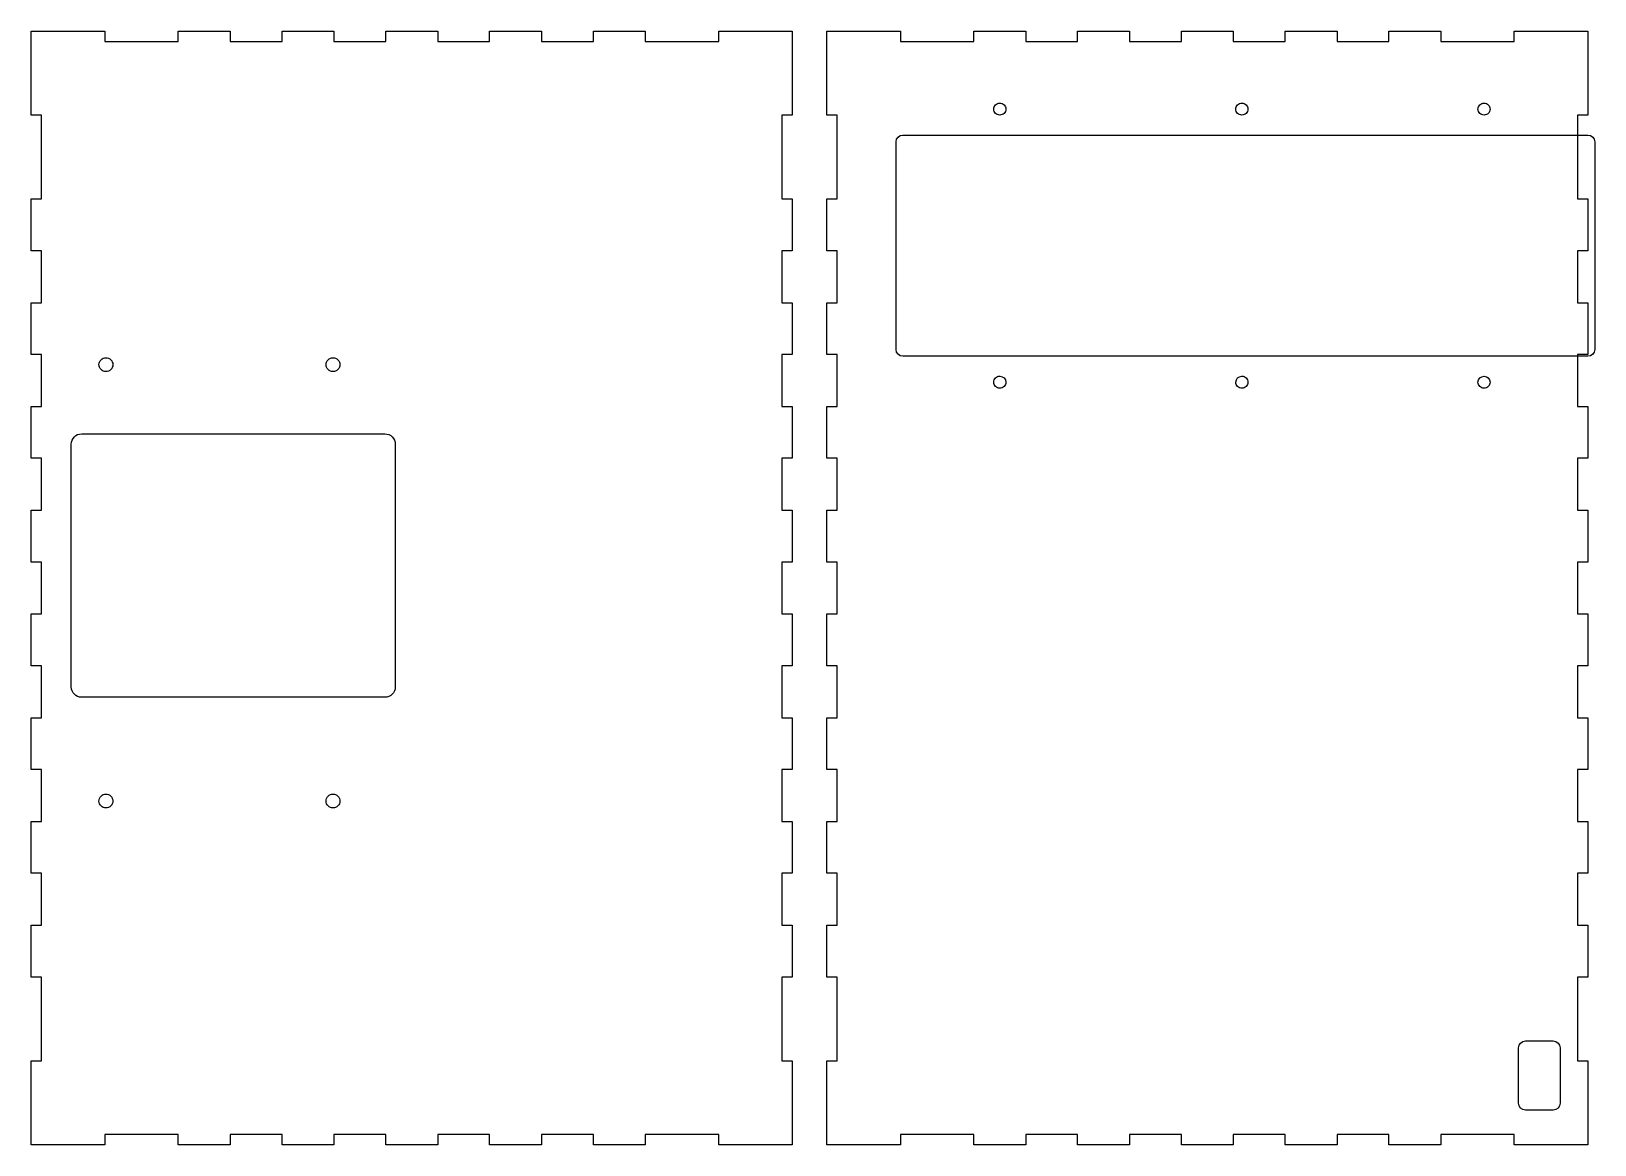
# Model space of a CAD drawing. Extents: x 10 to 462, y 10 to 332.
import ezdxf

# ---------------------------------------------------------------- set-up
doc = ezdxf.new("R2010")
doc.units = 0
doc.layers.add('Layer_1', color=7, linetype='CONTINUOUS')

msp = doc.modelspace()

# ---------------------------------------------------------------- linework, layer by layer
at = {"layer": 'Layer_1', "color": 7}
for p, q in [((10.127001, 307.877239), (10.127001, 332.127238)), ((10.127001, 332.127238), (31.377021, 332.127238)), ((31.377021, 332.127238), (31.377021, 329.127244)), ((52.627042, 329.127244), (52.627042, 332.127238)), ((52.627042, 332.127238), (67.627056, 332.127238)), ((67.627056, 332.127238), (67.627056, 329.127244)), ((82.627067, 329.127244), (82.627067, 332.127238)), ((82.627067, 332.127238), (97.627084, 332.127238)), ((97.627084, 332.127238), (97.627084, 329.127244)), ((112.627097, 329.127244), (112.627097, 332.127238)), ((112.627097, 332.127238), (127.627111, 332.127238)), ((127.627111, 332.127238), (127.627111, 329.127244)), ((142.627122, 329.127244), (142.627122, 332.127238)), ((142.627122, 332.127238), (157.627139, 332.127238)), ((157.627139, 332.127238), (157.627139, 329.127244)), ((172.62715, 329.127244), (172.62715, 332.127238)), ((172.62715, 332.127238), (187.627167, 332.127238)), ((187.627167, 332.127238), (187.627167, 329.127244)), ((208.877184, 329.127244), (208.877184, 332.127238)), ((208.877184, 332.127238), (230.127204, 332.127238)), ((230.127204, 332.127238), (230.127204, 307.877239)), ((240.127028, 307.877239), (240.127028, 332.127238)), ((240.127028, 332.127238), (261.377048, 332.127238)), ((261.377048, 332.127238), (261.377048, 329.127244)), ((282.627069, 329.127244), (282.627069, 332.127238)), ((282.627069, 332.127238), (297.627082, 332.127238)), ((297.627082, 332.127238), (297.627082, 329.127244)), ((312.627093, 329.127244), (312.627093, 332.127238)), ((312.627093, 332.127238), (327.62711, 332.127238)), ((327.62711, 332.127238), (327.62711, 329.127244)), ((342.627124, 329.127244), (342.627124, 332.127238)), ((342.627124, 332.127238), (357.627138, 332.127238)), ((357.627138, 332.127238), (357.627138, 329.127244)), ((372.627149, 329.127244), (372.627149, 332.127238)), ((372.627149, 332.127238), (387.627165, 332.127238)), ((387.627165, 332.127238), (387.627165, 329.127244)), ((402.627176, 329.127244), (402.627176, 332.127238)), ((402.627176, 332.127238), (417.627193, 332.127238)), ((417.627193, 332.127238), (417.627193, 329.127244)), ((438.877211, 329.127244), (438.877211, 332.127238)), ((438.877211, 332.127238), (460.127231, 332.127238)), ((460.127231, 332.127238), (460.127231, 307.877239)), ((31.377021, 329.127244), (52.627042, 329.127244)), ((67.627056, 329.127244), (82.627067, 329.127244)), ((97.627084, 329.127244), (112.627097, 329.127244)), ((127.627111, 329.127244), (142.627122, 329.127244)), ((157.627139, 329.127244), (172.62715, 329.127244)), ((187.627167, 329.127244), (208.877184, 329.127244)), ((261.377048, 329.127244), (282.627069, 329.127244)), ((297.627082, 329.127244), (312.627093, 329.127244)), ((327.62711, 329.127244), (342.627124, 329.127244)), ((357.627138, 329.127244), (372.627149, 329.127244)), ((387.627165, 329.127244), (402.627176, 329.127244)), ((417.627193, 329.127244), (438.877211, 329.127244)), ((13.127004, 307.877239), (10.127001, 307.877239)), ((13.127004, 283.627208), (13.127004, 307.877239)), ((230.127204, 307.877239), (227.127202, 307.877239)), ((227.127202, 307.877239), (227.127202, 283.627208)), ((243.127031, 307.877239), (240.127028, 307.877239)), ((243.127031, 283.627208), (243.127031, 307.877239)), ((290.127074, 311.377217), (290.127074, 311.377217)), ((360.127139, 311.377217), (360.127139, 311.377217)), ((430.127198, 311.377217), (430.127198, 311.377217)), ((460.127231, 307.877239), (457.127228, 307.877239)), ((457.127228, 307.877239), (457.127228, 283.627208)), ((260.127047, 240.127179), (260.127047, 300.127219)), ((262.127049, 302.127215), (460.127225, 302.127215)), ((462.127227, 300.127219), (462.127227, 240.127179)), ((10.127001, 268.627197), (10.127001, 283.627208)), ((10.127001, 283.627208), (13.127004, 283.627208)), ((227.127202, 283.627208), (230.127204, 283.627208)), ((230.127204, 283.627208), (230.127204, 268.627197)), ((240.127028, 268.627197), (240.127028, 283.627208)), ((240.127028, 283.627208), (243.127031, 283.627208)), ((457.127228, 283.627208), (460.127231, 283.627208)), ((460.127231, 283.627208), (460.127231, 268.627197)), ((13.127004, 268.627197), (10.127001, 268.627197)), ((13.127004, 253.627185), (13.127004, 268.627197)), ((230.127204, 268.627197), (227.127202, 268.627197)), ((227.127202, 268.627197), (227.127202, 253.627185)), ((243.127031, 268.627197), (240.127028, 268.627197)), ((243.127031, 253.627185), (243.127031, 268.627197)), ((460.127231, 268.627197), (457.127228, 268.627197)), ((457.127228, 268.627197), (457.127228, 253.627185)), ((10.127001, 238.627174), (10.127001, 253.627185)), ((10.127001, 253.627185), (13.127004, 253.627185)), ((227.127202, 253.627185), (230.127204, 253.627185)), ((230.127204, 253.627185), (230.127204, 238.627174)), ((240.127028, 238.627174), (240.127028, 253.627185)), ((240.127028, 253.627185), (243.127031, 253.627185)), ((457.127228, 253.627185), (460.127231, 253.627185)), ((460.127231, 253.627185), (460.127231, 238.627174)), ((260.127047, 240.127179), (260.127047, 240.127179)), ((13.127004, 238.627174), (10.127001, 238.627174)), ((13.127004, 223.627162), (13.127004, 238.627174)), ((31.707021, 237.717179), (31.707021, 237.717179)), ((97.357079, 237.717179), (97.357079, 237.717179)), ((230.127204, 238.627174), (227.127202, 238.627174)), ((227.127202, 238.627174), (227.127202, 223.627162)), ((243.127031, 238.627174), (240.127028, 238.627174)), ((243.127031, 223.627162), (243.127031, 238.627174)), ((460.127225, 238.127175), (262.127049, 238.127175)), ((460.127231, 238.627174), (457.127228, 238.627174)), ((457.127228, 238.627174), (457.127228, 223.627162)), ((290.127074, 232.377171), (290.127074, 232.377171)), ((360.127139, 232.377171), (360.127139, 232.377171)), ((430.127198, 232.377171), (430.127198, 232.377171)), ((10.127001, 208.627151), (10.127001, 223.627162)), ((10.127001, 223.627162), (13.127004, 223.627162)), ((227.127202, 223.627162), (230.127204, 223.627162)), ((230.127204, 223.627162), (230.127204, 208.627151)), ((240.127028, 208.627151), (240.127028, 223.627162)), ((240.127028, 223.627162), (243.127031, 223.627162)), ((457.127228, 223.627162), (460.127231, 223.627162)), ((460.127231, 223.627162), (460.127231, 208.627151)), ((21.707012, 142.517096), (21.707012, 212.717149)), ((24.707014, 215.717151), (112.357098, 215.717151)), ((115.357101, 212.717149), (115.357101, 142.517096)), ((13.127004, 208.627151), (10.127001, 208.627151)), ((13.127004, 193.62714), (13.127004, 208.627151)), ((230.127204, 208.627151), (227.127202, 208.627151)), ((227.127202, 208.627151), (227.127202, 193.62714)), ((243.127031, 208.627151), (240.127028, 208.627151)), ((243.127031, 193.62714), (243.127031, 208.627151)), ((460.127231, 208.627151), (457.127228, 208.627151)), ((457.127228, 208.627151), (457.127228, 193.62714)), ((10.127001, 178.627125), (10.127001, 193.62714)), ((10.127001, 193.62714), (13.127004, 193.62714)), ((227.127202, 193.62714), (230.127204, 193.62714)), ((230.127204, 193.62714), (230.127204, 178.627125)), ((240.127028, 178.627125), (240.127028, 193.62714)), ((240.127028, 193.62714), (243.127031, 193.62714)), ((457.127228, 193.62714), (460.127231, 193.62714)), ((460.127231, 193.62714), (460.127231, 178.627125)), ((13.127004, 178.627125), (10.127001, 178.627125)), ((13.127004, 163.627117), (13.127004, 178.627125)), ((230.127204, 178.627125), (227.127202, 178.627125)), ((227.127202, 178.627125), (227.127202, 163.627117)), ((243.127031, 178.627125), (240.127028, 178.627125)), ((243.127031, 163.627117), (243.127031, 178.627125)), ((460.127231, 178.627125), (457.127228, 178.627125)), ((457.127228, 178.627125), (457.127228, 163.627117)), ((10.127001, 148.627102), (10.127001, 163.627117)), ((10.127001, 163.627117), (13.127004, 163.627117)), ((227.127202, 163.627117), (230.127204, 163.627117)), ((230.127204, 163.627117), (230.127204, 148.627102)), ((240.127028, 148.627102), (240.127028, 163.627117)), ((240.127028, 163.627117), (243.127031, 163.627117)), ((457.127228, 163.627117), (460.127231, 163.627117)), ((460.127231, 163.627117), (460.127231, 148.627102)), ((13.127004, 148.627102), (10.127001, 148.627102)), ((13.127004, 133.627094), (13.127004, 148.627102)), ((230.127204, 148.627102), (227.127202, 148.627102)), ((227.127202, 148.627102), (227.127202, 133.627094)), ((243.127031, 148.627102), (240.127028, 148.627102)), ((243.127031, 133.627094), (243.127031, 148.627102)), ((460.127231, 148.627102), (457.127228, 148.627102)), ((457.127228, 148.627102), (457.127228, 133.627094)), ((21.707012, 142.517096), (21.707012, 142.517096)), ((112.357098, 139.517094), (24.707014, 139.517094)), ((10.127001, 118.627082), (10.127001, 133.627094)), ((10.127001, 133.627094), (13.127004, 133.627094)), ((227.127202, 133.627094), (230.127204, 133.627094)), ((230.127204, 133.627094), (230.127204, 118.627082)), ((240.127028, 133.627094), (243.127031, 133.627094)), ((240.127028, 118.627082), (240.127028, 133.627094)), ((457.127228, 133.627094), (460.127231, 133.627094)), ((460.127231, 133.627094), (460.127231, 118.627082)), ((13.127004, 118.627082), (10.127001, 118.627082)), ((13.127004, 103.627071), (13.127004, 118.627082)), ((230.127204, 118.627082), (227.127202, 118.627082)), ((227.127202, 118.627082), (227.127202, 103.627071)), ((243.127031, 118.627082), (240.127028, 118.627082)), ((243.127031, 103.627071), (243.127031, 118.627082)), ((460.127231, 118.627082), (457.127228, 118.627082)), ((457.127228, 118.627082), (457.127228, 103.627071)), ((31.707021, 111.517078), (31.707021, 111.517078)), ((97.357079, 111.517078), (97.357079, 111.517078)), ((10.127001, 88.627057), (10.127001, 103.627071)), ((10.127001, 103.627071), (13.127004, 103.627071)), ((227.127202, 103.627071), (230.127204, 103.627071)), ((230.127204, 103.627071), (230.127204, 88.627057)), ((240.127028, 88.627057), (240.127028, 103.627071)), ((240.127028, 103.627071), (243.127031, 103.627071)), ((457.127228, 103.627071), (460.127231, 103.627071)), ((460.127231, 103.627071), (460.127231, 88.627057)), ((13.127004, 88.627057), (10.127001, 88.627057)), ((13.127004, 73.627048), (13.127004, 88.627057)), ((230.127204, 88.627057), (227.127202, 88.627057)), ((227.127202, 88.627057), (227.127202, 73.627048)), ((243.127031, 88.627057), (240.127028, 88.627057)), ((243.127031, 73.627048), (243.127031, 88.627057)), ((460.127231, 88.627057), (457.127228, 88.627057)), ((457.127228, 88.627057), (457.127228, 73.627048)), ((10.127001, 58.627037), (10.127001, 73.627048)), ((10.127001, 73.627048), (13.127004, 73.627048)), ((227.127202, 73.627048), (230.127204, 73.627048)), ((230.127204, 73.627048), (230.127204, 58.627037)), ((240.127028, 58.627037), (240.127028, 73.627048)), ((240.127028, 73.627048), (243.127031, 73.627048)), ((457.127228, 73.627048), (460.127231, 73.627048)), ((460.127231, 73.627048), (460.127231, 58.627037)), ((13.127004, 58.627037), (10.127001, 58.627037)), ((13.127004, 34.377017), (13.127004, 58.627037)), ((230.127204, 58.627037), (227.127202, 58.627037)), ((227.127202, 58.627037), (227.127202, 34.377017)), ((243.127031, 58.627037), (240.127028, 58.627037)), ((243.127031, 34.377017), (243.127031, 58.627037)), ((460.127231, 58.627037), (457.127228, 58.627037)), ((457.127228, 58.627037), (457.127228, 34.377017)), ((440.12721, 22.127008), (440.12721, 38.127021)), ((442.127211, 40.127021), (450.127219, 40.127021)), ((452.127221, 38.127021), (452.127221, 22.127008)), ((10.127001, 10.126998), (10.127001, 34.377017)), ((10.127001, 34.377017), (13.127004, 34.377017)), ((227.127202, 34.377017), (230.127204, 34.377017)), ((230.127204, 34.377017), (230.127204, 10.126998)), ((240.127028, 10.126998), (240.127028, 34.377017)), ((240.127028, 34.377017), (243.127031, 34.377017)), ((457.127228, 34.377017), (460.127231, 34.377017)), ((460.127231, 34.377017), (460.127231, 10.126998)), ((440.12721, 22.127008), (440.12721, 22.127008)), ((450.127219, 20.127006), (442.127211, 20.127006)), ((31.377021, 10.126998), (10.127001, 10.126998)), ((52.627042, 13.127001), (31.377021, 13.127001)), ((31.377021, 13.127001), (31.377021, 10.126998)), ((52.627042, 10.126998), (52.627042, 13.127001)), ((67.627056, 10.126998), (52.627042, 10.126998)), ((82.627067, 13.127001), (67.627056, 13.127001)), ((67.627056, 13.127001), (67.627056, 10.126998)), ((82.627067, 10.126998), (82.627067, 13.127001)), ((97.627084, 10.126998), (82.627067, 10.126998)), ((112.627097, 13.127001), (97.627084, 13.127001)), ((97.627084, 13.127001), (97.627084, 10.126998)), ((112.627097, 10.126998), (112.627097, 13.127001)), ((127.627111, 10.126998), (112.627097, 10.126998)), ((142.627122, 13.127001), (127.627111, 13.127001)), ((127.627111, 13.127001), (127.627111, 10.126998)), ((142.627122, 10.126998), (142.627122, 13.127001)), ((157.627139, 10.126998), (142.627122, 10.126998)), ((172.62715, 13.127001), (157.627139, 13.127001)), ((157.627139, 13.127001), (157.627139, 10.126998)), ((172.62715, 10.126998), (172.62715, 13.127001)), ((187.627167, 10.126998), (172.62715, 10.126998)), ((208.877184, 13.127001), (187.627167, 13.127001)), ((187.627167, 13.127001), (187.627167, 10.126998)), ((208.877184, 10.126998), (208.877184, 13.127001)), ((230.127204, 10.126998), (208.877184, 10.126998)), ((261.377048, 10.126998), (240.127028, 10.126998)), ((282.627069, 13.127001), (261.377048, 13.127001)), ((261.377048, 13.127001), (261.377048, 10.126998)), ((282.627069, 10.126998), (282.627069, 13.127001)), ((297.627082, 10.126998), (282.627069, 10.126998)), ((312.627093, 13.127001), (297.627082, 13.127001)), ((297.627082, 13.127001), (297.627082, 10.126998)), ((312.627093, 10.126998), (312.627093, 13.127001)), ((327.62711, 10.126998), (312.627093, 10.126998)), ((342.627124, 13.127001), (327.62711, 13.127001)), ((327.62711, 13.127001), (327.62711, 10.126998)), ((342.627124, 10.126998), (342.627124, 13.127001)), ((357.627138, 10.126998), (342.627124, 10.126998)), ((372.627149, 13.127001), (357.627138, 13.127001)), ((357.627138, 13.127001), (357.627138, 10.126998)), ((372.627149, 10.126998), (372.627149, 13.127001)), ((387.627165, 10.126998), (372.627149, 10.126998)), ((402.627176, 13.127001), (387.627165, 13.127001)), ((387.627165, 13.127001), (387.627165, 10.126998)), ((402.627176, 10.126998), (402.627176, 13.127001)), ((417.627193, 10.126998), (402.627176, 10.126998)), ((438.877211, 13.127001), (417.627193, 13.127001)), ((417.627193, 13.127001), (417.627193, 10.126998)), ((438.877211, 10.126998), (438.877211, 13.127001)), ((460.127231, 10.126998), (438.877211, 10.126998))]:
    msp.add_line(p, q, dxfattribs=at)
for points in [[(288.37707, 309.627214), (288.37707, 310.091344), (288.561444, 310.536464), (288.889634, 310.864654)], [(288.889634, 308.389774), (288.561444, 308.717963), (288.37707, 309.163084), (288.37707, 309.627214)], [(288.889634, 310.864654), (289.217823, 311.192843), (289.662944, 311.377218), (290.127074, 311.377217)], [(290.127074, 307.87721), (289.662944, 307.87721), (289.217823, 308.061584), (288.889634, 308.389774)], [(290.127074, 311.377217), (290.591204, 311.377217), (291.036324, 311.192842), (291.364512, 310.864653)], [(291.364512, 308.389775), (291.036324, 308.061586), (290.591204, 307.877211), (290.127074, 307.87721)], [(291.364512, 310.864653), (291.692701, 310.536463), (291.877076, 310.091343), (291.877075, 309.627214)], [(291.877075, 309.627214), (291.877076, 309.163084), (291.692701, 308.717964), (291.364512, 308.389775)], [(358.377138, 309.627214), (358.377137, 310.091343), (358.561511, 310.536463), (358.8897, 310.864653)], [(358.8897, 308.389775), (358.561511, 308.717964), (358.377137, 309.163084), (358.377138, 309.627214)], [(358.8897, 310.864653), (359.217889, 311.192842), (359.663009, 311.377217), (360.127139, 311.377217)], [(360.127139, 307.87721), (359.663009, 307.877211), (359.217889, 308.061586), (358.8897, 308.389775)], [(360.127139, 311.377217), (360.591269, 311.377218), (361.036389, 311.192843), (361.364579, 310.864654)], [(361.364579, 308.389774), (361.036389, 308.061584), (360.591269, 307.87721), (360.127139, 307.87721)], [(361.364579, 310.864654), (361.692768, 310.536464), (361.877143, 310.091344), (361.877142, 309.627214)], [(361.877142, 309.627214), (361.877143, 309.163084), (361.692768, 308.717963), (361.364579, 308.389774)], [(428.377197, 309.627214), (428.377196, 310.091343), (428.56157, 310.536463), (428.889759, 310.864653)], [(428.889759, 308.389775), (428.56157, 308.717964), (428.377196, 309.163084), (428.377197, 309.627214)], [(428.889759, 310.864653), (429.217948, 311.192842), (429.663068, 311.377217), (430.127198, 311.377217)], [(430.127198, 307.87721), (429.663068, 307.877211), (429.217948, 308.061586), (428.889759, 308.389775)], [(430.127198, 311.377217), (430.591327, 311.377217), (431.036447, 311.192842), (431.364636, 310.864653)], [(431.364636, 308.389775), (431.036447, 308.061586), (430.591327, 307.877211), (430.127198, 307.87721)], [(431.364636, 310.864653), (431.692825, 310.536463), (431.877199, 310.091343), (431.877198, 309.627214)], [(431.877198, 309.627214), (431.877199, 309.163084), (431.692825, 308.717964), (431.364636, 308.389775)], [(260.127047, 300.127219), (260.127047, 301.235224), (261.019048, 302.127215), (262.127049, 302.127215)], [(460.127225, 302.127215), (461.235227, 302.127215), (462.127227, 301.235224), (462.127227, 300.127219)], [(262.127049, 238.127175), (261.019048, 238.127175), (260.127047, 239.019178), (260.127047, 240.127179)], [(462.127227, 240.127179), (462.127227, 239.019178), (461.235227, 238.127175), (460.127225, 238.127175)], [(29.70702, 235.717178), (29.70702, 236.247611), (29.917733, 236.756319), (30.292807, 237.131392)], [(30.292807, 234.302963), (29.917733, 234.678036), (29.70702, 235.186744), (29.70702, 235.717178)], [(30.292807, 237.131392), (30.66788, 237.506466), (31.176588, 237.717179), (31.707021, 237.717179)], [(31.707021, 237.717179), (32.237455, 237.717179), (32.746163, 237.506466), (33.121236, 237.131392)], [(33.121236, 237.131392), (33.496309, 236.756319), (33.707023, 236.247611), (33.707023, 235.717178)], [(33.707023, 235.717178), (33.707023, 235.186744), (33.496309, 234.678036), (33.121236, 234.302963)], [(95.357077, 235.717178), (95.357077, 236.247611), (95.567791, 236.756319), (95.942864, 237.131392)], [(95.942864, 234.302963), (95.567791, 234.678036), (95.357077, 235.186744), (95.357077, 235.717178)], [(95.942864, 237.131392), (96.317937, 237.506466), (96.826645, 237.717179), (97.357079, 237.717179)], [(97.357079, 237.717179), (97.887512, 237.717179), (98.39622, 237.506466), (98.771294, 237.131392)], [(98.771294, 237.131392), (99.146367, 236.756319), (99.357081, 236.247611), (99.357081, 235.717178)], [(99.357081, 235.717178), (99.357081, 235.186744), (99.146367, 234.678036), (98.771294, 234.302963)], [(31.707021, 233.717176), (31.176588, 233.717176), (30.66788, 233.92789), (30.292807, 234.302963)], [(33.121236, 234.302963), (32.746163, 233.92789), (32.237455, 233.717176), (31.707021, 233.717176)], [(97.357079, 233.717176), (96.826645, 233.717176), (96.317937, 233.92789), (95.942864, 234.302963)], [(98.771294, 234.302963), (98.39622, 233.92789), (97.887512, 233.717176), (97.357079, 233.717176)], [(288.37707, 230.627171), (288.377071, 231.0913), (288.561446, 231.53642), (288.889635, 231.864609)], [(288.889634, 229.389731), (288.561444, 229.71792), (288.37707, 230.163041), (288.37707, 230.627171)], [(288.889635, 231.864609), (289.217824, 232.192797), (289.662945, 232.377172), (290.127074, 232.377171)], [(290.127074, 232.377171), (291.093573, 232.377171), (291.877075, 231.593669), (291.877075, 230.627171)], [(291.877075, 230.627171), (291.877076, 230.163041), (291.692701, 229.717921), (291.364512, 229.389732)], [(358.8897, 229.389732), (358.561511, 229.717921), (358.377137, 230.163041), (358.377138, 230.627171)], [(358.377138, 230.627171), (358.377138, 231.593669), (359.16064, 232.377171), (360.127139, 232.377171)], [(360.127139, 232.377171), (360.591268, 232.377172), (361.036388, 232.192797), (361.364578, 231.864609)], [(361.364578, 231.864609), (361.692767, 231.53642), (361.877142, 231.0913), (361.877142, 230.627171)], [(361.877142, 230.627171), (361.877143, 230.163041), (361.692768, 229.71792), (361.364579, 229.389731)], [(428.889759, 229.389732), (428.56157, 229.717921), (428.377196, 230.163041), (428.377197, 230.627171)], [(428.377197, 230.627171), (428.377197, 231.593669), (429.160699, 232.377171), (430.127198, 232.377171)], [(430.127198, 232.377171), (431.093696, 232.377171), (431.877198, 231.593669), (431.877198, 230.627171)], [(431.877198, 230.627171), (431.877199, 230.163041), (431.692825, 229.717921), (431.364636, 229.389732)], [(290.127074, 228.877167), (289.662944, 228.877167), (289.217823, 229.061541), (288.889634, 229.389731)], [(291.364512, 229.389732), (291.036324, 229.061542), (290.591204, 228.877167), (290.127074, 228.877167)], [(360.127139, 228.877167), (359.663009, 228.877167), (359.217889, 229.061542), (358.8897, 229.389732)], [(361.364579, 229.389731), (361.036389, 229.061541), (360.591269, 228.877167), (360.127139, 228.877167)], [(430.127198, 228.877167), (429.663068, 228.877167), (429.217948, 229.061542), (428.889759, 229.389732)], [(431.364636, 229.389732), (431.036447, 229.061542), (430.591327, 228.877167), (430.127198, 228.877167)], [(21.707012, 212.717149), (21.707012, 214.37915), (23.045013, 215.717151), (24.707014, 215.717151)], [(112.357098, 215.717151), (114.019099, 215.717151), (115.357101, 214.37915), (115.357101, 212.717149)], [(24.707014, 139.517094), (23.045013, 139.517094), (21.707012, 140.855095), (21.707012, 142.517096)], [(115.357101, 142.517096), (115.357101, 140.855095), (114.019099, 139.517094), (112.357098, 139.517094)], [(29.70702, 109.517077), (29.70702, 110.04751), (29.917733, 110.556218), (30.292807, 110.931291)], [(30.292807, 108.102862), (29.917733, 108.477935), (29.70702, 108.986643), (29.70702, 109.517077)], [(30.292807, 110.931291), (30.66788, 111.306364), (31.176588, 111.517078), (31.707021, 111.517078)], [(31.707021, 111.517078), (32.237455, 111.517078), (32.746163, 111.306364), (33.121236, 110.931291)], [(33.121236, 110.931291), (33.496309, 110.556218), (33.707023, 110.04751), (33.707023, 109.517077)], [(33.707023, 109.517077), (33.707023, 108.986643), (33.496309, 108.477935), (33.121236, 108.102862)], [(95.357077, 109.517077), (95.357077, 110.04751), (95.567791, 110.556218), (95.942864, 110.931291)], [(95.942864, 108.102862), (95.567791, 108.477935), (95.357077, 108.986643), (95.357077, 109.517077)], [(95.942864, 110.931291), (96.317937, 111.306364), (96.826645, 111.517078), (97.357079, 111.517078)], [(97.357079, 111.517078), (97.887512, 111.517078), (98.39622, 111.306364), (98.771294, 110.931291)], [(98.771294, 110.931291), (99.146367, 110.556218), (99.357081, 110.04751), (99.357081, 109.517077)], [(99.357081, 109.517077), (99.357081, 108.986643), (99.146367, 108.477935), (98.771294, 108.102862)], [(31.707021, 107.517075), (31.176588, 107.517075), (30.66788, 107.727789), (30.292807, 108.102862)], [(33.121236, 108.102862), (32.746163, 107.727789), (32.237455, 107.517075), (31.707021, 107.517075)], [(97.357079, 107.517075), (96.826645, 107.517075), (96.317937, 107.727789), (95.942864, 108.102862)], [(98.771294, 108.102862), (98.39622, 107.727789), (97.887512, 107.517075), (97.357079, 107.517075)], [(440.12721, 38.127021), (440.12721, 39.235021), (441.01921, 40.127021), (442.127211, 40.127021)], [(450.127219, 40.127021), (451.235218, 40.127021), (452.127221, 39.235021), (452.127221, 38.127021)], [(442.127211, 20.127006), (441.01921, 20.127006), (440.12721, 21.019007), (440.12721, 22.127008)], [(452.127221, 22.127008), (452.127221, 21.019007), (451.235218, 20.127006), (450.127219, 20.127006)]]:
    msp.add_open_spline(points, degree=3, dxfattribs=at)

doc.saveas('drawing.dxf')
